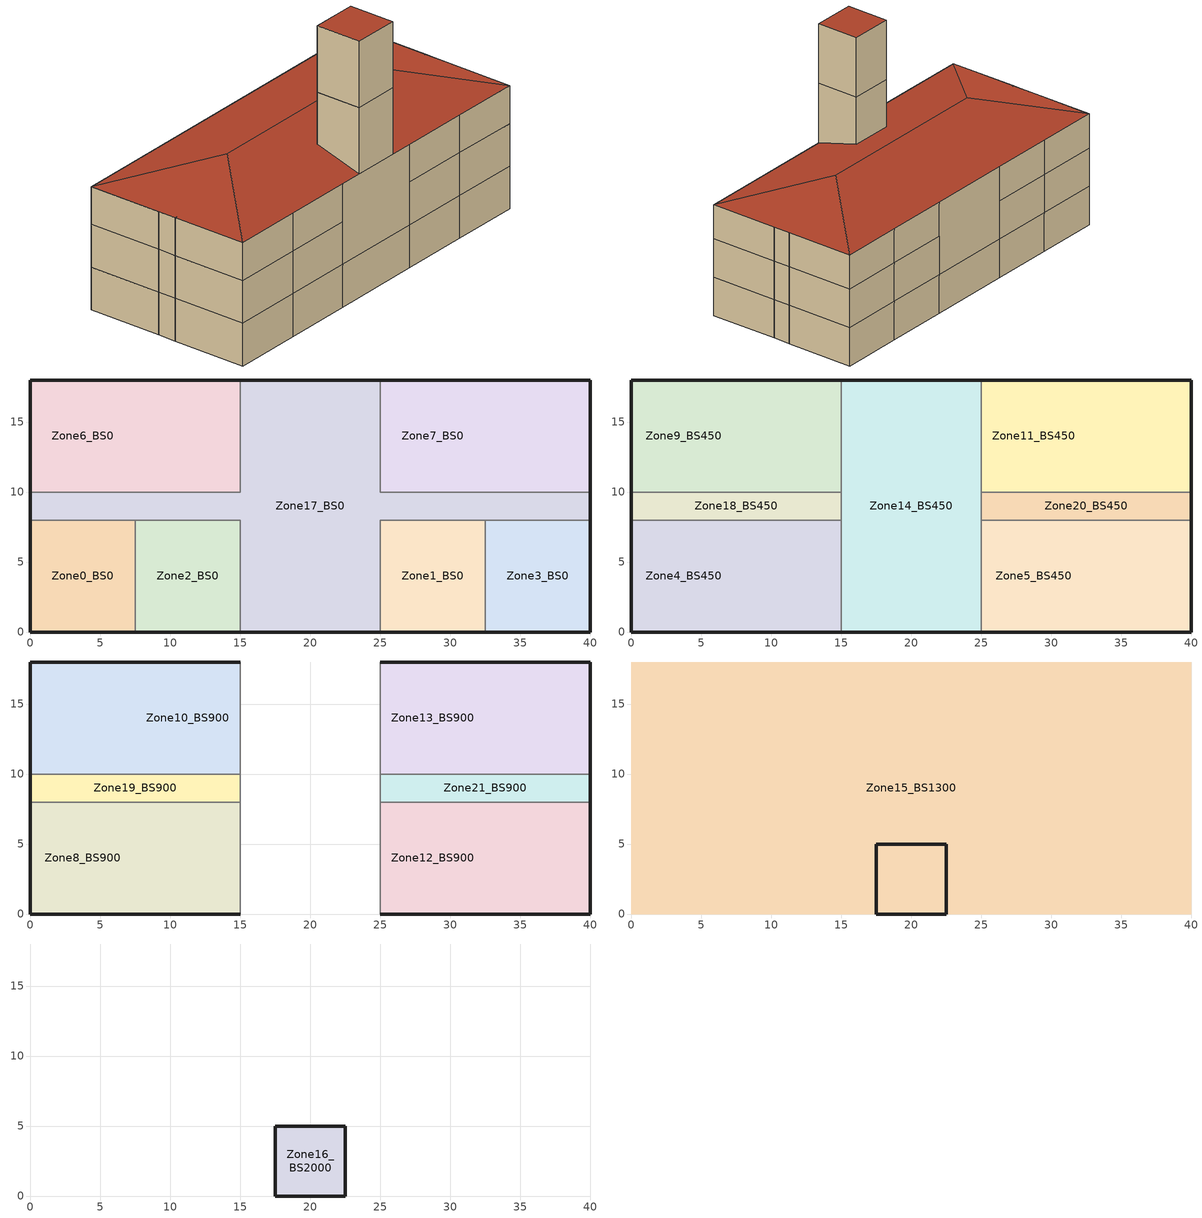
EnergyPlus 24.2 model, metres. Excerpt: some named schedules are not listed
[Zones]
Zone0_BS0
 floor ground (Generic Ground Slab): 7.5,8 7.5,0 0,0 0,8 z0
 wall outside (Generic Exterior Wall): 0,8 0,0 7.5,0 z0:4.5
 wall to Zone17_BS0 (Generic Interior Wall): 7.5,8 0,8 z0:4.5
 wall to Zone2_BS0 (Generic Interior Wall): 7.5,0 7.5,8 z0:4.5
Zone17_BS0
 floor ground (Generic Ground Slab): 15,10 15,8 0,8 0,10 z0; 25,18 25,0 15,0 15,18 z0; 40,10 40,8 25,8 25,10 z0
 wall outside (Generic Exterior Wall): 0,10 0,8 / 25,18 15,18 / 15,0 25,0 / 40,8 40,10 z0:4.5
 wall to Zone2_BS0 (Generic Interior Wall): 7.5,8 15,8 15,0 z0:4.5
 wall to Zone6_BS0 (Generic Interior Wall): 15,18 15,10 7.5,10 0,10 z0:4.5
 wall to Zone7_BS0 (Generic Interior Wall): 40,10 32.5,10 25,10 25,18 z0:4.5
 wall to Zone1_BS0 (Generic Interior Wall): 25,0 25,8 32.5,8 z0:4.5
 wall to Zone3_BS0 (Generic Interior Wall): 32.5,8 40,8 z0:4.5
Zone1_BS0
 floor ground (Generic Ground Slab): 32.5,8 32.5,0 25,0 25,8 z0
 wall outside (Generic Exterior Wall): 25,0 32.5,0 z0:4.5
 wall to Zone3_BS0 (Generic Interior Wall): 32.5,0 32.5,8 z0:4.5
Zone2_BS0
 floor ground (Generic Ground Slab): 15,8 15,0 7.5,0 7.5,8 z0
 wall outside (Generic Exterior Wall): 7.5,0 15,0 z0:4.5
Zone3_BS0
 floor ground (Generic Ground Slab): 40,8 40,0 32.5,0 32.5,8 z0
 wall outside (Generic Exterior Wall): 32.5,0 40,0 40,8 z0:4.5
Zone6_BS0
 floor ground (Generic Ground Slab): 7.5,18 7.5,10 0,10 0,18 z0; 15,18 15,10 7.5,10 7.5,18 z0
 wall outside (Generic Exterior Wall): 15,18 7.5,18 0,18 0,10 z0:4.5
Zone7_BS0
 floor ground (Generic Ground Slab): 32.5,18 32.5,10 25,10 25,18 z0; 40,18 40,10 32.5,10 32.5,18 z0
 wall outside (Generic Exterior Wall): 40,10 40,18 32.5,18 25,18 z0:4.5
Zone11_BS450
 floor to Zone7_BS0 (Generic Interior Floor): 32.5,18 32.5,10 25,10 25,18 z4.5; 40,18 40,10 32.5,10 32.5,18 z4.5
 wall outside (Generic Exterior Wall): 40,10 40,18 32.5,18 25,18 z4.5:9
 wall to Zone14_BS450 (Generic Interior Wall): 25,18 25,10 z4.5:9
 wall to Zone20_BS450 (Generic Interior Wall): 25,10 32.5,10 40,10 z4.5:9
Zone14_BS450
 floor to Zone17_BS0 (Generic Interior Floor): 25,18 25,0 15,0 15,18 z4.5
 wall outside (Generic Exterior Wall): 15,0 25,0 / 25,18 15,18 z4.5:13
 wall to Zone18_BS450 (Generic Interior Wall): 15,10 15,8 z4.5:9
 wall to Zone4_BS450 (Generic Interior Wall): 15,8 15,0 z4.5:9
 wall to Zone19_BS900 (Generic Interior Wall): 15,10 15,8 z9:13
 wall to Zone9_BS450 (Generic Interior Wall): 15,18 15,10 z4.5:9
 wall to Zone8_BS900 (Generic Interior Wall): 15,8 15,0 z9:13
 wall to Zone10_BS900 (Generic Interior Wall): 15,18 15,10 z9:13
 wall to Zone20_BS450 (Generic Interior Wall): 25,8 25,10 z4.5:9
 wall to Zone5_BS450 (Generic Interior Wall): 25,0 25,8 z4.5:9
 wall to Zone12_BS900 (Generic Interior Wall): 25,0 25,8 z9:13
 wall to Zone21_BS900 (Generic Interior Wall): 25,8 25,10 z9:13
 wall to Zone13_BS900 (Generic Interior Wall): 25,10 25,18 z9:13
Zone18_BS450
 floor to Zone17_BS0 (Generic Interior Floor): 15,10 15,8 0,8 0,10 z4.5
 wall outside (Generic Exterior Wall): 0,10 0,8 z4.5:9
 wall to Zone4_BS450 (Generic Interior Wall): 0,8 7.5,8 15,8 z4.5:9
 wall to Zone9_BS450 (Generic Interior Wall): 15,10 7.5,10 0,10 z4.5:9
Zone20_BS450
 floor to Zone17_BS0 (Generic Interior Floor): 40,10 40,8 25,8 25,10 z4.5
 wall outside (Generic Exterior Wall): 40,8 40,10 z4.5:9
 wall to Zone5_BS450 (Generic Interior Wall): 25,8 32.5,8 40,8 z4.5:9
Zone4_BS450
 floor to Zone0_BS0 (Generic Interior Floor): 7.5,8 7.5,0 0,0 0,8 z4.5
 floor to Zone2_BS0 (Generic Interior Floor): 15,8 15,0 7.5,0 7.5,8 z4.5
 wall outside (Generic Exterior Wall): 0,8 0,0 7.5,0 15,0 z4.5:9
Zone5_BS450
 floor to Zone1_BS0 (Generic Interior Floor): 32.5,8 32.5,0 25,0 25,8 z4.5
 floor to Zone3_BS0 (Generic Interior Floor): 40,8 40,0 32.5,0 32.5,8 z4.5
 wall outside (Generic Exterior Wall): 25,0 32.5,0 40,0 40,8 z4.5:9
Zone9_BS450
 floor to Zone6_BS0 (Generic Interior Floor): 7.5,18 7.5,10 0,10 0,18 z4.5; 15,18 15,10 7.5,10 7.5,18 z4.5
 wall outside (Generic Exterior Wall): 15,18 7.5,18 0,18 0,10 z4.5:9
Zone10_BS900
 floor to Zone9_BS450 (Generic Interior Floor): 15,18 15,10 7.5,10 7.5,18 z9; 7.5,18 7.5,10 0,10 0,18 z9
 wall outside (Generic Exterior Wall): 15,18 7.5,18 0,18 0,10 z9:13
 wall to Zone19_BS900 (Generic Interior Wall): 0,10 7.5,10 15,10 z9:13
Zone12_BS900
 floor to Zone5_BS450 (Generic Interior Floor): 32.5,8 32.5,0 25,0 25,8 z9; 40,8 40,0 32.5,0 32.5,8 z9
 wall outside (Generic Exterior Wall): 25,0 32.5,0 40,0 40,8 z9:13
 wall to Zone21_BS900 (Generic Interior Wall): 40,8 32.5,8 25,8 z9:13
Zone13_BS900
 floor to Zone11_BS450 (Generic Interior Floor): 32.5,18 32.5,10 25,10 25,18 z9; 40,18 40,10 32.5,10 32.5,18 z9
 wall outside (Generic Exterior Wall): 40,10 40,18 32.5,18 25,18 z9:13
 wall to Zone21_BS900 (Generic Interior Wall): 25,10 32.5,10 40,10 z9:13
Zone19_BS900
 floor to Zone18_BS450 (Generic Interior Floor): 15,10 15,8 0,8 0,10 z9
 wall outside (Generic Exterior Wall): 0,10 0,8 z9:13
 wall to Zone8_BS900 (Generic Interior Wall): 0,8 7.5,8 15,8 z9:13
Zone21_BS900
 floor to Zone20_BS450 (Generic Interior Floor): 40,10 40,8 25,8 25,10 z9
 wall outside (Generic Exterior Wall): 40,8 40,10 z9:13
Zone8_BS900
 floor to Zone4_BS450 (Generic Interior Floor): 7.5,8 7.5,0 0,0 0,8 z9; 15,8 15,0 7.5,0 7.5,8 z9
 wall outside (Generic Exterior Wall): 0,8 0,0 7.5,0 15,0 z9:13
Zone15_BS1300
 floor to Zone8_BS900 (Generic Interior Floor): 7.5,8 7.5,0 0,0 0,8 z13; 15,8 15,0 7.5,0 7.5,8 z13
 floor to Zone14_BS450 (Generic Interior Floor): 25,18 25,0 22.5,0 22.5,5 17.5,5 17.5,0 15,0 15,18 z13; 22.5,5 22.5,0 17.5,0 17.5,5 z13
 floor to Zone19_BS900 (Generic Interior Floor): 15,10 15,8 0,8 0,10 z13
 floor to Zone12_BS900 (Generic Interior Floor): 32.5,8 32.5,0 25,0 25,8 z13; 40,8 40,0 32.5,0 32.5,8 z13
 floor to Zone10_BS900 (Generic Interior Floor): 7.5,18 7.5,10 0,10 0,18 z13; 15,18 15,10 7.5,10 7.5,18 z13
 floor to Zone21_BS900 (Generic Interior Floor): 40,10 40,8 25,8 25,10 z13
 floor to Zone13_BS900 (Generic Interior Floor): 32.5,18 32.5,10 25,10 25,18 z13; 40,18 40,10 32.5,10 32.5,18 z13
 wall outside (Generic Exterior Wall): 17.5,0 22.5,0 z13:20; 22.5,5 17.5,5 z14.5:20; 17.5,5,20 17.5,5,14.5 17.5,0,13 17.5,0,20; 22.5,0,20 22.5,0,13 22.5,5,14.5 22.5,5,20
 roof outside (Generic Roof): 9,9,15.7 0,0,13 17.5,0,13 17.5,5,14.5 22.5,5,14.5 22.5,0,13 40,0,13 31,9,15.7; 9,9,15.7 0,18,13 0,0,13; 31,9,15.7 40,0,13 40,18,13; 31,9,15.7 40,18,13 0,18,13 9,9,15.7
Zone16_BS2000
 floor to Zone15_BS1300 (Generic Interior Floor): 22.5,5 22.5,0 17.5,0 17.5,5 z20
 wall outside (Generic Exterior Wall): 17.5,5 17.5,0 22.5,0 22.5,5 17.5,5 z20:27
 roof outside (Generic Roof): 17.5,5 17.5,0 22.5,0 22.5,5 z27
[SizingPeriod:DesignDay] Day of Month=21; Dry-Bulb Temp Range Modifier Type=DefaultMultipliers; Barometric Pressure {Pa}=100881; Rain {Yes/No}=No; Snow on ground {Yes/No}=No; Daylight Savings Time Indicator {Yes/No}=No
Name | Month | Day Type | Max Dry-Bulb Temp {C} | Daily Dry-Bulb Temp Range {C} | Humidity Condition Type | Wetbulb/Dewpoint at Max Dry-Bulb {C} | Wind Speed {m/s} | Wind Direction {Degrees; N=0, S=180} | Solar Model Indicator | Clearness (0.0 to 1.2) | ASHRAE Clear Sky Beam Optical Depth (taub) | ASHRAE Clear Sky Diffuse Optical Depth (taud) | Enthalpy at Maximum Dry-Bulb {J/kg}
Bologna-Marconi.AP Ann Htg 99.6% Condns DB | 1 | WinterDesignDay | -3.8 | 0 | Wetbulb | -3.8 | 2.1 | 210 | ASHRAEClearSky | 0
Bologna-Marconi.AP Ann Hum_n 99.6% Condns DP=>MCDB | 1 | WinterDesignDay | 1.2 | 0 | Dewpoint | -9.6 | 2.1 | 210 | ASHRAEClearSky | 0
Bologna-Marconi.AP Ann Htg Wind 99.6% Condns WS=>MCDB | 1 | WinterDesignDay | 8 | 0 | Wetbulb | 8 | 7.4 | 210 | ASHRAEClearSky | 0
Bologna-Marconi.AP Ann Clg .4% Condns DB=>MWB | 7 | SummerDesignDay | 35.1 | 13 | Wetbulb | 22.2 | 2.8 | 70 | ASHRAETau2017 |  | 0.452 | 2.209
Bologna-Marconi.AP Ann Clg .4% Condns WB=>MDB | 7 | SummerDesignDay | 31.9 | 11.6 | Wetbulb | 24.2 | 2.8 | 70 | ASHRAETau2017 |  | 0.452 | 2.209
Bologna-Marconi.AP Ann Clg .4% Condns DP=>MDB | 7 | SummerDesignDay | 28.2 | 11.5 | Dewpoint | 21.6 | 2.8 | 70 | ASHRAETau2017 |  | 0.452 | 2.209
Bologna-Marconi.AP Ann Clg .4% Condns Enth=>MDB | 7 | SummerDesignDay | 31.7 | 11.5 | Enthalpy |  | 2.8 | 70 | ASHRAETau2017 |  | 0.452 | 2.209 | 72100
Bologna-Marconi.AP January .4% Condns DB=>MCWB | 1 | SummerDesignDay | 14 | 6.6 | Wetbulb | 9.2 | 1.8 | 70 | ASHRAETau2017 |  | 0.335 | 2.47
Bologna-Marconi.AP February .4% Condns DB=>MCWB | 2 | SummerDesignDay | 16.9 | 8.5 | Wetbulb | 9.4 | 2 | 70 | ASHRAETau2017 |  | 0.358 | 2.374
Bologna-Marconi.AP March .4% Condns DB=>MCWB | 3 | SummerDesignDay | 23 | 10 | Wetbulb | 13.9 | 2.2 | 70 | ASHRAETau2017 |  | 0.389 | 2.259
Bologna-Marconi.AP April .4% Condns DB=>MCWB | 4 | SummerDesignDay | 26.3 | 10.2 | Wetbulb | 17.1 | 2.4 | 70 | ASHRAETau2017 |  | 0.431 | 2.153
Bologna-Marconi.AP May .4% Condns DB=>MCWB | 5 | SummerDesignDay | 30.9 | 10.3 | Wetbulb | 20.3 | 2.5 | 70 | ASHRAETau2017 |  | 0.438 | 2.187
Bologna-Marconi.AP June .4% Condns DB=>MCWB | 6 | SummerDesignDay | 35.1 | 11 | Wetbulb | 22 | 2.5 | 70 | ASHRAETau2017 |  | 0.452 | 2.188
Bologna-Marconi.AP July .4% Condns DB=>MCWB | 7 | SummerDesignDay | 36.9 | 11.5 | Wetbulb | 22 | 2.6 | 70 | ASHRAETau2017 |  | 0.452 | 2.209
Bologna-Marconi.AP August .4% Condns DB=>MCWB | 8 | SummerDesignDay | 37.4 | 11.5 | Wetbulb | 22.1 | 2.4 | 70 | ASHRAETau2017 |  | 0.439 | 2.247
Bologna-Marconi.AP September .4% Condns DB=>MCWB | 9 | SummerDesignDay | 32.2 | 10.4 | Wetbulb | 20.9 | 2.3 | 70 | ASHRAETau2017 |  | 0.426 | 2.271
Bologna-Marconi.AP October .4% Condns DB=>MCWB | 10 | SummerDesignDay | 27.2 | 8.2 | Wetbulb | 18.3 | 2 | 70 | ASHRAETau2017 |  | 0.402 | 2.309
Bologna-Marconi.AP November .4% Condns DB=>MCWB | 11 | SummerDesignDay | 20.1 | 6.4 | Wetbulb | 15.1 | 1.9 | 70 | ASHRAETau2017 |  | 0.37 | 2.397
Bologna-Marconi.AP December .4% Condns DB=>MCWB | 12 | SummerDesignDay | 15 | 6.3 | Wetbulb | 10.2 | 1.8 | 70 | ASHRAETau2017 |  | 0.333 | 2.495
Bologna-Marconi.AP January .4% Condns WB=>MCDB | 1 | SummerDesignDay | 12.6 | 6.6 | Wetbulb | 10.3 | 1.8 | 70 | ASHRAETau2017 |  | 0.335 | 2.47
Bologna-Marconi.AP February .4% Condns WB=>MCDB | 2 | SummerDesignDay | 15.1 | 8.5 | Wetbulb | 11.4 | 2 | 70 | ASHRAETau2017 |  | 0.358 | 2.374
Bologna-Marconi.AP March .4% Condns WB=>MCDB | 3 | SummerDesignDay | 20.7 | 10 | Wetbulb | 14.7 | 2.2 | 70 | ASHRAETau2017 |  | 0.389 | 2.259
Bologna-Marconi.AP April .4% Condns WB=>MCDB | 4 | SummerDesignDay | 24.8 | 10.2 | Wetbulb | 17.9 | 2.4 | 70 | ASHRAETau2017 |  | 0.431 | 2.153
Bologna-Marconi.AP May .4% Condns WB=>MCDB | 5 | SummerDesignDay | 28.3 | 10.3 | Wetbulb | 21.7 | 2.5 | 70 | ASHRAETau2017 |  | 0.438 | 2.187
Bologna-Marconi.AP June .4% Condns WB=>MCDB | 6 | SummerDesignDay | 31.9 | 11 | Wetbulb | 24.3 | 2.5 | 70 | ASHRAETau2017 |  | 0.452 | 2.188
Bologna-Marconi.AP July .4% Condns WB=>MCDB | 7 | SummerDesignDay | 33.2 | 11.5 | Wetbulb | 25.4 | 2.6 | 70 | ASHRAETau2017 |  | 0.452 | 2.209
Bologna-Marconi.AP August .4% Condns WB=>MCDB | 8 | SummerDesignDay | 33.1 | 11.5 | Wetbulb | 25.5 | 2.4 | 70 | ASHRAETau2017 |  | 0.439 | 2.247
Bologna-Marconi.AP September .4% Condns WB=>MCDB | 9 | SummerDesignDay | 28.8 | 10.4 | Wetbulb | 22.4 | 2.3 | 70 | ASHRAETau2017 |  | 0.426 | 2.271
Bologna-Marconi.AP October .4% Condns WB=>MCDB | 10 | SummerDesignDay | 23.6 | 8.2 | Wetbulb | 20.2 | 2 | 70 | ASHRAETau2017 |  | 0.402 | 2.309
Bologna-Marconi.AP November .4% Condns WB=>MCDB | 11 | SummerDesignDay | 18.3 | 6.4 | Wetbulb | 16.2 | 1.9 | 70 | ASHRAETau2017 |  | 0.37 | 2.397
Bologna-Marconi.AP December .4% Condns WB=>MCDB | 12 | SummerDesignDay | 13.8 | 6.3 | Wetbulb | 11.7 | 1.8 | 70 | ASHRAETau2017 |  | 0.333 | 2.495
[Building]
Building: clockwise north axis=0; terrain=City; solar distribution=FullExterior
[Site:WaterMainsTemperature]
calculation method=CorrelationFromWeatherFile
[Site:GroundTemperature:BuildingSurface]
6.3, 5.43, 6.97, 9.38, 15.67, 20.52, 23.8, 24.8, 23.1, 19.33, 14.29, 9.62
[Material] thermal absorptance=0.9
Name | roughness | thickness {m} | conductivity {W/m-K} | density {kg/m3} | specific heat {J/kg-K} | solar absorptance | visible absorptance
Generic HW Concrete | MediumRough | 0.2 | 1.95 | 2240 | 900 | 0.8 | 0.8
Generic Ceiling Air Gap | Smooth | 0.1 | 0.556 | 1.28 | 1000 | 0.7 | 0.7
Generic Brick | MediumRough | 0.1 | 0.9 | 1920 | 790 | 0.65 | 0.65
Generic Acoustic Tile | MediumSmooth | 0.02 | 0.06 | 368 | 590 | 0.2 | 0.2
Generic LW Concrete | MediumRough | 0.1 | 0.53 | 1280 | 840 | 0.8 | 0.8
Generic Roof Membrane | MediumRough | 0.01 | 0.16 | 1120 | 1460 | 0.65 | 0.65
Generic Gypsum Board | MediumSmooth | 0.0127 | 0.16 | 800 | 1090 | 0.5 | 0.5
Generic Wall Air Gap | Smooth | 0.1 | 0.667 | 1.28 | 1000 | 0.7 | 0.7
Generic 50mm Insulation | MediumRough | 0.05 | 0.03 | 43 | 1210 | 0.7 | 0.7
[Construction]
Generic Ground Slab: Generic 50mm Insulation, Generic HW Concrete
Generic Roof: Generic Roof Membrane, Generic 50mm Insulation, Generic LW Concrete, Generic Ceiling Air Gap, Generic Acoustic Tile
Generic Interior Floor: Generic Acoustic Tile, Generic Ceiling Air Gap, Generic LW Concrete
Generic Interior Wall: Generic Gypsum Board, Generic Wall Air Gap, Generic Gypsum Board
Generic Exterior Wall: Generic Brick, Generic LW Concrete, Generic 50mm Insulation, Generic Wall Air Gap, Generic Gypsum Board
[HVACTemplate:Zone:IdealLoadsAirSystem] heating supply air temp {C}=50; cooling supply air temp {C}=13; heating limit=LimitCapacity; max sensible heat capacity=Autosize; dehumidification type=None; humidification type=None; demand controlled vent type=None; economizer type=NoEconomizer; heat recovery type=None; sensible heat recovery effectiveness=0; latent heat recovery effectiveness=0
Name | template thermostat | cooling limit | max cooling fow rate {m3/s} | max total cooling capacity | heating availability schedule | cooling availability schedule | outdoor air method | outdoor air object
Zone0_BS0 | Setpoint_Zone0_BS0..Zone0_BS0 | LimitFlowRateAndCapacity | Autosize | Autosize | HtnSch_Season_Weekdays_7-18 | ClnSch_Season_Weekdays_7-18 | DetailedSpecification | Ventilation_Zone0_BS0..Zone0_BS0
Zone10_BS900 | Setpoint_Zone10_BS900..Zone10_BS900 | LimitFlowRateAndCapacity | Autosize | Autosize | HtnSch_Season_Weekdays_7-18 | ClnSch_Season_Weekdays_7-18 | DetailedSpecification | Ventilation_Zone10_BS900..Zone10_BS900
Zone11_BS450 | Setpoint_Zone11_BS450..Zone11_BS450 | LimitFlowRateAndCapacity | Autosize | Autosize | HtnSch_Season_Weekdays_7-18 | ClnSch_Season_Weekdays_7-18 | DetailedSpecification | Ventilation_Zone11_BS450..Zone11_BS450
Zone12_BS900 | Setpoint_Zone12_BS900..Zone12_BS900 | LimitFlowRateAndCapacity | Autosize | Autosize | HtnSch_Season_Weekdays_7-18 | ClnSch_Season_Weekdays_7-18 | DetailedSpecification | Ventilation_Zone12_BS900..Zone12_BS900
Zone13_BS900 | Setpoint_Zone13_BS900..Zone13_BS900 | LimitFlowRateAndCapacity | Autosize | Autosize | HtnSch_Season_Weekdays_7-18 | ClnSch_Season_Weekdays_7-18 | DetailedSpecification | Ventilation_Zone13_BS900..Zone13_BS900
Zone14_BS450 | Setpoint_Zone14_BS450..Zone14_BS450 | LimitFlowRateAndCapacity | Autosize | Autosize | HtnSch_Season_Weekdays_7-18 | ClnSch_Season_Weekdays_7-18 | DetailedSpecification | Ventilation_Zone14_BS450..Zone14_BS450
Zone17_BS0 | Setpoint_Zone17_BS0..Zone17_BS0 | NoLimit |  |  | HtnSch_Season_Weekdays_7-18 | AlwaysOff | DetailedSpecification | Ventilation_Zone17_BS0..Zone17_BS0
Zone18_BS450 | Setpoint_Zone18_BS450..Zone18_BS450 | NoLimit |  |  | HtnSch_Season_Weekdays_7-18 | AlwaysOff | DetailedSpecification | Ventilation_Zone18_BS450..Zone18_BS450
Zone19_BS900 | Setpoint_Zone19_BS900..Zone19_BS900 | NoLimit |  |  | HtnSch_Season_Weekdays_7-18 | AlwaysOff | DetailedSpecification | Ventilation_Zone19_BS900..Zone19_BS900
Zone1_BS0 | Setpoint_Zone1_BS0..Zone1_BS0 | LimitFlowRateAndCapacity | Autosize | Autosize | HtnSch_Season_Weekdays_7-18 | ClnSch_Season_Weekdays_7-18 | DetailedSpecification | Ventilation_Zone1_BS0..Zone1_BS0
Zone20_BS450 | Setpoint_Zone20_BS450..Zone20_BS450 | NoLimit |  |  | HtnSch_Season_Weekdays_7-18 | AlwaysOff | DetailedSpecification | Ventilation_Zone20_BS450..Zone20_BS450
Zone21_BS900 | Setpoint_Zone21_BS900..Zone21_BS900 | NoLimit |  |  | HtnSch_Season_Weekdays_7-18 | AlwaysOff | DetailedSpecification | Ventilation_Zone21_BS900..Zone21_BS900
Zone2_BS0 | Setpoint_Zone2_BS0..Zone2_BS0 | LimitFlowRateAndCapacity | Autosize | Autosize | HtnSch_Season_Weekdays_7-18 | ClnSch_Season_Weekdays_7-18 | DetailedSpecification | Ventilation_Zone2_BS0..Zone2_BS0
Zone3_BS0 | Setpoint_Zone3_BS0..Zone3_BS0 | LimitFlowRateAndCapacity | Autosize | Autosize | HtnSch_Season_Weekdays_7-18 | ClnSch_Season_Weekdays_7-18 | DetailedSpecification | Ventilation_Zone3_BS0..Zone3_BS0
Zone4_BS450 | Setpoint_Zone4_BS450..Zone4_BS450 | LimitFlowRateAndCapacity | Autosize | Autosize | HtnSch_Season_Weekdays_7-18 | ClnSch_Season_Weekdays_7-18 | DetailedSpecification | Ventilation_Zone4_BS450..Zone4_BS450
Zone5_BS450 | Setpoint_Zone5_BS450..Zone5_BS450 | LimitFlowRateAndCapacity | Autosize | Autosize | HtnSch_Season_Weekdays_7-18 | ClnSch_Season_Weekdays_7-18 | DetailedSpecification | Ventilation_Zone5_BS450..Zone5_BS450
Zone6_BS0 | Setpoint_Zone6_BS0..Zone6_BS0 | NoLimit |  |  | HtnSch_Season | AlwaysOff | None
Zone7_BS0 | Setpoint_Zone7_BS0..Zone7_BS0 | NoLimit |  |  | HtnSch_Season | AlwaysOff | None
Zone8_BS900 | Setpoint_Zone8_BS900..Zone8_BS900 | LimitFlowRateAndCapacity | Autosize | Autosize | HtnSch_Season_Weekdays_7-18 | ClnSch_Season_Weekdays_7-18 | DetailedSpecification | Ventilation_Zone8_BS900..Zone8_BS900
Zone9_BS450 | Setpoint_Zone9_BS450..Zone9_BS450 | LimitFlowRateAndCapacity | Autosize | Autosize | HtnSch_Season_Weekdays_7-18 | ClnSch_Season_Weekdays_7-18 | DetailedSpecification | Ventilation_Zone9_BS450..Zone9_BS450
[Zone] multiplier=1; include floor area=Yes
Name | ceiling height | volume | floor area
Zone0_BS0; Zone1_BS0; Zone2_BS0; Zone3_BS0 | 4.5 | 270 | 60
Zone10_BS900; Zone12_BS900; Zone13_BS900; Zone8_BS900 | 4 | 480 | 120
Zone11_BS450; Zone4_BS450; Zone5_BS450; Zone6_BS0; Zone7_BS0; Zone9_BS450 | 4.5 | 540 | 120
Zone14_BS450 | 8.5 | 1530 | 180
Zone15_BS1300 | 7 | 982.45 | 720
Zone16_BS2000 | 7 | 175 | 25
Zone17_BS0 | 4.5 | 1080 | 240
Zone18_BS450; Zone20_BS450 | 4.5 | 135 | 30
Zone19_BS900; Zone21_BS900 | 4 | 120 | 30
[People] occupancy method=People/Area; radiant fraction=0.3; sensible heat fraction=autocalculate; activity schedule=Seated Adult Activity; carbon dioxide generation rate {m3/s-W}=3.82e-08
Name | zone | occupancy schedule | people per floor area {ppl/m2}
People_Zone0_BS0..Zone0_BS0 | Zone0_BS0 | OccSch_Office | 0.2
People_Zone10_BS900..Zone10_BS900 | Zone10_BS900 | OccSch_Office | 0.1
People_Zone11_BS450..Zone11_BS450 | Zone11_BS450 | OccSch_Office | 0.1
People_Zone12_BS900..Zone12_BS900 | Zone12_BS900 | OccSch_Office | 0.1
People_Zone13_BS900..Zone13_BS900 | Zone13_BS900 | OccSch_Office | 0.1
People_Zone14_BS450..Zone14_BS450 | Zone14_BS450 | OccSch_Assembly | 0.8
People_Zone17_BS0..Zone17_BS0 | Zone17_BS0 | OccSch_Circulation | 0.1875
People_Zone1_BS0..Zone1_BS0 | Zone1_BS0 | OccSch_Office | 0.2
People_Zone2_BS0..Zone2_BS0 | Zone2_BS0 | OccSch_Office | 0.12
People_Zone3_BS0..Zone3_BS0 | Zone3_BS0 | OccSch_Office | 0.12
People_Zone4_BS450..Zone4_BS450 | Zone4_BS450 | OccSch_Office | 0.06
People_Zone5_BS450..Zone5_BS450 | Zone5_BS450 | OccSch_Office | 0.06
People_Zone8_BS900..Zone8_BS900 | Zone8_BS900 | OccSch_Office | 0.1
People_Zone9_BS450..Zone9_BS450 | Zone9_BS450 | OccSch_Office | 0.1
[Lights] lighting level method=Watts/Area; return air fraction=0; radiant fraction=0.32; visible fraction=0.25
Name | zone | schedule | lighting per floor area {W/m2}
Lighting_Zone0_BS0..Zone0_BS0 | Zone0_BS0 | LghSch_Office | 10
Lighting_Zone10_BS900..Zone10_BS900 | Zone10_BS900 | LghSch_Office | 10
Lighting_Zone11_BS450..Zone11_BS450 | Zone11_BS450 | LghSch_Office | 10
Lighting_Zone12_BS900..Zone12_BS900 | Zone12_BS900 | LghSch_Office | 10
Lighting_Zone13_BS900..Zone13_BS900 | Zone13_BS900 | LghSch_Office | 10
Lighting_Zone14_BS450..Zone14_BS450 | Zone14_BS450 | LghSch_Assembly | 10
Lighting_Zone15_BS1300..Zone15_BS1300 | Zone15_BS1300 | LghSch_Circulation | 5
Lighting_Zone16_BS2000..Zone16_BS2000 | Zone16_BS2000 | LghSch_Circulation | 5
Lighting_Zone17_BS0..Zone17_BS0 | Zone17_BS0 | LghSch_Circulation | 6
Lighting_Zone18_BS450..Zone18_BS450 | Zone18_BS450 | LghSch_Circulation | 6
Lighting_Zone19_BS900..Zone19_BS900 | Zone19_BS900 | LghSch_Circulation | 6
Lighting_Zone1_BS0..Zone1_BS0 | Zone1_BS0 | LghSch_Office | 10
Lighting_Zone20_BS450..Zone20_BS450 | Zone20_BS450 | LghSch_Circulation | 6
Lighting_Zone21_BS900..Zone21_BS900 | Zone21_BS900 | LghSch_Circulation | 6
Lighting_Zone2_BS0..Zone2_BS0 | Zone2_BS0 | LghSch_Office | 10
Lighting_Zone3_BS0..Zone3_BS0 | Zone3_BS0 | LghSch_Office | 10
Lighting_Zone4_BS450..Zone4_BS450 | Zone4_BS450 | LghSch_Office | 10
Lighting_Zone5_BS450..Zone5_BS450 | Zone5_BS450 | LghSch_Office | 10
Lighting_Zone6_BS0..Zone6_BS0 | Zone6_BS0 | LghSch_Circulation | 5
Lighting_Zone7_BS0..Zone7_BS0 | Zone7_BS0 | LghSch_Circulation | 5
Lighting_Zone8_BS900..Zone8_BS900 | Zone8_BS900 | LghSch_Office | 10
Lighting_Zone9_BS450..Zone9_BS450 | Zone9_BS450 | LghSch_Office | 10
[ElectricEquipment] equipment level method=Watts/Area; latent fraction=0; radiant fraction=0; lost fraction=0
Name | zone | schedule | equipment per floor area {W/m2}
Equipment_Zone0_BS0..Zone0_BS0 | Zone0_BS0 | EqpSch_Office | 10
Equipment_Zone10_BS900..Zone10_BS900 | Zone10_BS900 | EqpSch_Office | 10
Equipment_Zone11_BS450..Zone11_BS450 | Zone11_BS450 | EqpSch_Office | 10
Equipment_Zone12_BS900..Zone12_BS900 | Zone12_BS900 | EqpSch_Office | 10
Equipment_Zone13_BS900..Zone13_BS900 | Zone13_BS900 | EqpSch_Office | 10
Equipment_Zone14_BS450..Zone14_BS450 | Zone14_BS450 | EqpSch_Assembly | 2
Equipment_Zone15_BS1300..Zone15_BS1300 | Zone15_BS1300 | EqpSch_Circulation | 2
Equipment_Zone16_BS2000..Zone16_BS2000 | Zone16_BS2000 | EqpSch_Circulation | 2
Equipment_Zone17_BS0..Zone17_BS0 | Zone17_BS0 | EqpSch_Circulation | 1
Equipment_Zone18_BS450..Zone18_BS450 | Zone18_BS450 | EqpSch_Circulation | 1
Equipment_Zone19_BS900..Zone19_BS900 | Zone19_BS900 | EqpSch_Circulation | 1
Equipment_Zone1_BS0..Zone1_BS0 | Zone1_BS0 | EqpSch_Office | 10
Equipment_Zone20_BS450..Zone20_BS450 | Zone20_BS450 | EqpSch_Circulation | 1
Equipment_Zone21_BS900..Zone21_BS900 | Zone21_BS900 | EqpSch_Circulation | 1
Equipment_Zone2_BS0..Zone2_BS0 | Zone2_BS0 | EqpSch_Office | 10
Equipment_Zone3_BS0..Zone3_BS0 | Zone3_BS0 | EqpSch_Office | 10
Equipment_Zone4_BS450..Zone4_BS450 | Zone4_BS450 | EqpSch_Office | 10
Equipment_Zone5_BS450..Zone5_BS450 | Zone5_BS450 | EqpSch_Office | 10
Equipment_Zone6_BS0..Zone6_BS0 | Zone6_BS0 | EqpSch_Circulation | 2
Equipment_Zone7_BS0..Zone7_BS0 | Zone7_BS0 | EqpSch_Circulation | 2
Equipment_Zone8_BS900..Zone8_BS900 | Zone8_BS900 | EqpSch_Office | 10
Equipment_Zone9_BS450..Zone9_BS450 | Zone9_BS450 | EqpSch_Office | 10
[ZoneInfiltration:DesignFlowRate] schedule=AlwaysOn; flow rate method=Flow/ExteriorArea; flow per exterior area {m3/s-m2}=0.0003; constant term coefficient=1; temperature term coefficient=0; velocity term coefficient=0
Name | zone
Infiltration_Zone0_BS0..Zone0_BS0 | Zone0_BS0
Infiltration_Zone10_BS900..Zone10_BS900 | Zone10_BS900
Infiltration_Zone11_BS450..Zone11_BS450 | Zone11_BS450
Infiltration_Zone12_BS900..Zone12_BS900 | Zone12_BS900
Infiltration_Zone13_BS900..Zone13_BS900 | Zone13_BS900
Infiltration_Zone14_BS450..Zone14_BS450 | Zone14_BS450
Infiltration_Zone15_BS1300..Zone15_BS1300 | Zone15_BS1300
Infiltration_Zone16_BS2000..Zone16_BS2000 | Zone16_BS2000
Infiltration_Zone17_BS0..Zone17_BS0 | Zone17_BS0
Infiltration_Zone18_BS450..Zone18_BS450 | Zone18_BS450
Infiltration_Zone19_BS900..Zone19_BS900 | Zone19_BS900
Infiltration_Zone1_BS0..Zone1_BS0 | Zone1_BS0
Infiltration_Zone20_BS450..Zone20_BS450 | Zone20_BS450
Infiltration_Zone21_BS900..Zone21_BS900 | Zone21_BS900
Infiltration_Zone2_BS0..Zone2_BS0 | Zone2_BS0
Infiltration_Zone3_BS0..Zone3_BS0 | Zone3_BS0
Infiltration_Zone4_BS450..Zone4_BS450 | Zone4_BS450
Infiltration_Zone5_BS450..Zone5_BS450 | Zone5_BS450
Infiltration_Zone6_BS0..Zone6_BS0 | Zone6_BS0
Infiltration_Zone7_BS0..Zone7_BS0 | Zone7_BS0
Infiltration_Zone8_BS900..Zone8_BS900 | Zone8_BS900
Infiltration_Zone9_BS450..Zone9_BS450 | Zone9_BS450
[DesignSpecification:OutdoorAir] flow rate method=Maximum; flow per floor area {m3/s-m2}=0; flow per zone {m3/s}=0; outdoor air schedule=VntSch_Weekdays_7-18
Name | flow per person {m3/s-person} | air changes per hour {1/hr}
Ventilation_Zone0_BS0..Zone0_BS0; Ventilation_Zone10_BS900..Zone10_BS900; Ventilation_Zone11_BS450..Zone11_BS450; Ventilation_Zone12_BS900..Zone12_BS900; Ventilation_Zone13_BS900..Zone13_BS900; Ventilation_Zone18_BS450..Zone18_BS450; Ventilation_Zone19_BS900..Zone19_BS900; Ventilation_Zone1_BS0..Zone1_BS0; Ventilation_Zone20_BS450..Zone20_BS450; Ventilation_Zone21_BS900..Zone21_BS900; Ventilation_Zone2_BS0..Zone2_BS0; Ventilation_Zone3_BS0..Zone3_BS0; Ventilation_Zone4_BS450..Zone4_BS450; Ventilation_Zone5_BS450..Zone5_BS450; Ventilation_Zone8_BS900..Zone8_BS900; Ventilation_Zone9_BS450..Zone9_BS450 | 0 | 0.5
Ventilation_Zone14_BS450..Zone14_BS450 | 0.04 | 0
Ventilation_Zone17_BS0..Zone17_BS0 | 0 | 0.875
[HVACTemplate:Thermostat]
Name | heating setpoint schedule | cooling setpoint schedule
Setpoint_Zone0_BS0..Zone0_BS0; Setpoint_Zone10_BS900..Zone10_BS900; Setpoint_Zone11_BS450..Zone11_BS450; Setpoint_Zone12_BS900..Zone12_BS900; Setpoint_Zone13_BS900..Zone13_BS900; Setpoint_Zone14_BS450..Zone14_BS450; Setpoint_Zone1_BS0..Zone1_BS0; Setpoint_Zone2_BS0..Zone2_BS0; Setpoint_Zone3_BS0..Zone3_BS0; Setpoint_Zone4_BS450..Zone4_BS450; Setpoint_Zone5_BS450..Zone5_BS450; Setpoint_Zone8_BS900..Zone8_BS900; Setpoint_Zone9_BS450..Zone9_BS450 | Heating setpoint 20 | Cooling setpoint 26
Setpoint_Zone17_BS0..Zone17_BS0; Setpoint_Zone18_BS450..Zone18_BS450; Setpoint_Zone19_BS900..Zone19_BS900; Setpoint_Zone20_BS450..Zone20_BS450; Setpoint_Zone21_BS900..Zone21_BS900 | Heating setpoint 18 | Cooling setpoint 26
Setpoint_Zone6_BS0..Zone6_BS0; Setpoint_Zone7_BS0..Zone7_BS0 | Heating setpoint 16 | Cooling setpoint 24
[Schedule:Year]
OccSch_Assembly, OccSch_Assembly_Week 1, 1, 1, 12, 31
LghSch_Circulation, LghSch_Circulation_Week 1, 1, 1, 12, 31
LghSch_Assembly, LghSch_Assembly_Week 1, 1, 1, 12, 31
EqpSch_Circulation, EqpSch_Circulation_Week 1, 1, 1, 12, 31
HtnSch_Season_Weekdays_7-18, HtnSch_Season_Weekdays_7-18_Week 3, 1, 1, 4, 15, HtnSch_Season_Weekdays_7-18_Week 2, 4, 16, 10, 14, HtnSch_Season_Weekdays_7-18_Week 1, 10, 15, 12, 31
HtnSch_Season, HtnSch_Season_Week 3, 1, 1, 4, 15, HtnSch_Season_Week 2, 4, 16, 10, 14, HtnSch_Season_Week 1, 10, 15, 12, 31
OccSch_Circulation, OccSch_Circulation_Week 1, 1, 1, 12, 31
EqpSch_Assembly, EqpSch_Assembly_Week 1, 1, 1, 12, 31
VntSch_Weekdays_7-18, VntSch_Weekdays_7-18_Week 1, 1, 1, 12, 31
OccSch_Office, OccSch_Office_Week 1, 1, 1, 12, 31
ClnSch_Season_Weekdays_7-18, ClnSch_Season_Weekdays_7-18_Week 2, 1, 1, 5, 31, ClnSch_Season_Weekdays_7-18_Week 1, 6, 1, 9, 15, ClnSch_Season_Weekdays_7-18_Week 2, 9, 16, 12, 31
LghSch_Office, LghSch_Office_Week 1, 1, 1, 12, 31
EqpSch_Office, EqpSch_Office_Week 1, 1, 1, 12, 31
[Schedule:Week:Daily]
OccSch_Assembly_Week 1: OccSch_Assembly_Sunday0, OccSch_Assembly_Weekdays0, OccSch_Assembly_Weekdays0, OccSch_Assembly_Weekdays0, OccSch_Assembly_Weekdays0, OccSch_Assembly_Weekdays0, OccSch_Assembly_Saturday0, OccSch_Assembly_Off, OccSch_Assembly_Off, OccSch_Assembly_Off, OccSch_Assembly_Off, OccSch_Assembly_Off
LghSch_Circulation_Week 1: LghSch_Circulation_Sunday0, LghSch_Circulation_Weekdays0, LghSch_Circulation_Weekdays0, LghSch_Circulation_Weekdays0, LghSch_Circulation_Weekdays0, LghSch_Circulation_Weekdays0, LghSch_Circulation_Saturday0, LghSch_Circulation_Off, LghSch_Circulation_Off, LghSch_Circulation_Off, LghSch_Circulation_Off, LghSch_Circulation_Off
LghSch_Assembly_Week 1: LghSch_Assembly_Sunday0, LghSch_Assembly_Weekdays0, LghSch_Assembly_Weekdays0, LghSch_Assembly_Weekdays0, LghSch_Assembly_Weekdays0, LghSch_Assembly_Weekdays0, LghSch_Assembly_Saturday0, LghSch_Assembly_Off, LghSch_Assembly_Off, LghSch_Assembly_Off, LghSch_Assembly_Off, LghSch_Assembly_Off
EqpSch_Circulation_Week 1: EqpSch_Circulation_Sunday0, EqpSch_Circulation_Weekdays0, EqpSch_Circulation_Weekdays0, EqpSch_Circulation_Weekdays0, EqpSch_Circulation_Weekdays0, EqpSch_Circulation_Weekdays0, EqpSch_Circulation_Saturday0, EqpSch_Circulation_Off, EqpSch_Circulation_Off, EqpSch_Circulation_Off, EqpSch_Circulation_Off, EqpSch_Circulation_Off
HtnSch_Season_Weekdays_7-18_Week 1: HtnSch_Season_Weekdays_7-18_Sunday1, HtnSch_Season_Weekdays_7-18_Weekdays1, HtnSch_Season_Weekdays_7-18_Weekdays1, HtnSch_Season_Weekdays_7-18_Weekdays1, HtnSch_Season_Weekdays_7-18_Weekdays1, HtnSch_Season_Weekdays_7-18_Weekdays1, HtnSch_Season_Weekdays_7-18_Saturday1, HtnSch_Season_Weekdays_7-18_Off, HtnSch_Season_Weekdays_7-18_Off, HtnSch_Season_Weekdays_7-18_Off, HtnSch_Season_Weekdays_7-18_Off, HtnSch_Season_Weekdays_7-18_Off
HtnSch_Season_Weekdays_7-18_Week 2: HtnSch_Season_Weekdays_7-18_Off, HtnSch_Season_Weekdays_7-18_Off, HtnSch_Season_Weekdays_7-18_Off, HtnSch_Season_Weekdays_7-18_Off, HtnSch_Season_Weekdays_7-18_Off, HtnSch_Season_Weekdays_7-18_Off, HtnSch_Season_Weekdays_7-18_Off, HtnSch_Season_Weekdays_7-18_Off, HtnSch_Season_Weekdays_7-18_Off, HtnSch_Season_Weekdays_7-18_Off, HtnSch_Season_Weekdays_7-18_Off, HtnSch_Season_Weekdays_7-18_Off
HtnSch_Season_Weekdays_7-18_Week 3: HtnSch_Season_Weekdays_7-18_Sunday0, HtnSch_Season_Weekdays_7-18_Weekdays0, HtnSch_Season_Weekdays_7-18_Weekdays0, HtnSch_Season_Weekdays_7-18_Weekdays0, HtnSch_Season_Weekdays_7-18_Weekdays0, HtnSch_Season_Weekdays_7-18_Weekdays0, HtnSch_Season_Weekdays_7-18_Saturday0, HtnSch_Season_Weekdays_7-18_Off, HtnSch_Season_Weekdays_7-18_Off, HtnSch_Season_Weekdays_7-18_Off, HtnSch_Season_Weekdays_7-18_Off, HtnSch_Season_Weekdays_7-18_Off
HtnSch_Season_Week 1: HtnSch_Season_Sunday1, HtnSch_Season_Weekdays1, HtnSch_Season_Weekdays1, HtnSch_Season_Weekdays1, HtnSch_Season_Weekdays1, HtnSch_Season_Weekdays1, HtnSch_Season_Saturday1, HtnSch_Season_Off, HtnSch_Season_Off, HtnSch_Season_Off, HtnSch_Season_Off, HtnSch_Season_Off
HtnSch_Season_Week 2: HtnSch_Season_Off, HtnSch_Season_Off, HtnSch_Season_Off, HtnSch_Season_Off, HtnSch_Season_Off, HtnSch_Season_Off, HtnSch_Season_Off, HtnSch_Season_Off, HtnSch_Season_Off, HtnSch_Season_Off, HtnSch_Season_Off, HtnSch_Season_Off
HtnSch_Season_Week 3: HtnSch_Season_Sunday0, HtnSch_Season_Weekdays0, HtnSch_Season_Weekdays0, HtnSch_Season_Weekdays0, HtnSch_Season_Weekdays0, HtnSch_Season_Weekdays0, HtnSch_Season_Saturday0, HtnSch_Season_Off, HtnSch_Season_Off, HtnSch_Season_Off, HtnSch_Season_Off, HtnSch_Season_Off
OccSch_Circulation_Week 1: OccSch_Circulation_Sunday0, OccSch_Circulation_Weekdays0, OccSch_Circulation_Weekdays0, OccSch_Circulation_Weekdays0, OccSch_Circulation_Weekdays0, OccSch_Circulation_Weekdays0, OccSch_Circulation_Saturday0, OccSch_Circulation_Off, OccSch_Circulation_Off, OccSch_Circulation_Off, OccSch_Circulation_Off, OccSch_Circulation_Off
EqpSch_Assembly_Week 1: EqpSch_Assembly_Sunday0, EqpSch_Assembly_Weekdays0, EqpSch_Assembly_Weekdays0, EqpSch_Assembly_Weekdays0, EqpSch_Assembly_Weekdays0, EqpSch_Assembly_Weekdays0, EqpSch_Assembly_Saturday0, EqpSch_Assembly_Off, EqpSch_Assembly_Off, EqpSch_Assembly_Off, EqpSch_Assembly_Off, EqpSch_Assembly_Off
VntSch_Weekdays_7-18_Week 1: VntSch_Weekdays_7-18_Sunday0, VntSch_Weekdays_7-18_Weekdays0, VntSch_Weekdays_7-18_Weekdays0, VntSch_Weekdays_7-18_Weekdays0, VntSch_Weekdays_7-18_Weekdays0, VntSch_Weekdays_7-18_Weekdays0, VntSch_Weekdays_7-18_Saturday0, VntSch_Weekdays_7-18_Off, VntSch_Weekdays_7-18_Off, VntSch_Weekdays_7-18_Off, VntSch_Weekdays_7-18_Off, VntSch_Weekdays_7-18_Off
OccSch_Office_Week 1: OccSch_Office_Sunday0, OccSch_Office_Weekdays0, OccSch_Office_Weekdays0, OccSch_Office_Weekdays0, OccSch_Office_Weekdays0, OccSch_Office_Weekdays0, OccSch_Office_Saturday0, OccSch_Office_Off, OccSch_Office_Off, OccSch_Office_Off, OccSch_Office_Off, OccSch_Office_Off
ClnSch_Season_Weekdays_7-18_Week 1: ClnSch_Season_Weekdays_7-18_Sunday0, ClnSch_Season_Weekdays_7-18_Weekdays0, ClnSch_Season_Weekdays_7-18_Weekdays0, ClnSch_Season_Weekdays_7-18_Weekdays0, ClnSch_Season_Weekdays_7-18_Weekdays0, ClnSch_Season_Weekdays_7-18_Weekdays0, ClnSch_Season_Weekdays_7-18_Saturday0, ClnSch_Season_Weekdays_7-18_Off, ClnSch_Season_Weekdays_7-18_Off, ClnSch_Season_Weekdays_7-18_Off, ClnSch_Season_Weekdays_7-18_Off, ClnSch_Season_Weekdays_7-18_Off
ClnSch_Season_Weekdays_7-18_Week 2: ClnSch_Season_Weekdays_7-18_Off, ClnSch_Season_Weekdays_7-18_Off, ClnSch_Season_Weekdays_7-18_Off, ClnSch_Season_Weekdays_7-18_Off, ClnSch_Season_Weekdays_7-18_Off, ClnSch_Season_Weekdays_7-18_Off, ClnSch_Season_Weekdays_7-18_Off, ClnSch_Season_Weekdays_7-18_Off, ClnSch_Season_Weekdays_7-18_Off, ClnSch_Season_Weekdays_7-18_Off, ClnSch_Season_Weekdays_7-18_Off, ClnSch_Season_Weekdays_7-18_Off
LghSch_Office_Week 1: LghSch_Office_Sunday0, LghSch_Office_Weekdays0, LghSch_Office_Weekdays0, LghSch_Office_Weekdays0, LghSch_Office_Weekdays0, LghSch_Office_Weekdays0, LghSch_Office_Saturday0, LghSch_Office_Off, LghSch_Office_Off, LghSch_Office_Off, LghSch_Office_Off, LghSch_Office_Off
EqpSch_Office_Week 1: EqpSch_Office_Sunday0, EqpSch_Office_Weekdays0, EqpSch_Office_Weekdays0, EqpSch_Office_Weekdays0, EqpSch_Office_Weekdays0, EqpSch_Office_Weekdays0, EqpSch_Office_Saturday0, EqpSch_Office_Off, EqpSch_Office_Off, EqpSch_Office_Off, EqpSch_Office_Off, EqpSch_Office_Off
[Schedule:Day:Interval]
OccSch_Assembly_Off, No, 24:00, 0
OccSch_Assembly_Weekdays0, No, 09:00, 0, 18:00, 0.3, 24:00, 0
OccSch_Assembly_Saturday0, No, 24:00, 0
OccSch_Assembly_Sunday0, No, 24:00, 0
LghSch_Circulation_Off, No, 24:00, 0
LghSch_Circulation_Weekdays0, No, 07:00, 0, 19:00, 0.1, 24:00, 0
LghSch_Circulation_Saturday0, No, 08:00, 0, 13:00, 0.05, 24:00, 0
LghSch_Circulation_Sunday0, No, 24:00, 0
LghSch_Assembly_Off, No, 24:00, 0
LghSch_Assembly_Weekdays0, No, 09:00, 0, 18:00, 0.3, 24:00, 0
LghSch_Assembly_Saturday0, No, 24:00, 0
LghSch_Assembly_Sunday0, No, 24:00, 0
EqpSch_Circulation_Off, No, 24:00, 0
EqpSch_Circulation_Weekdays0, No, 07:00, 0, 19:00, 0.1, 24:00, 0
EqpSch_Circulation_Saturday0, No, 08:00, 0, 13:00, 0.05, 24:00, 0
EqpSch_Circulation_Sunday0, No, 24:00, 0
HtnSch_Season_Weekdays_7-18_Off, No, 24:00, 0
HtnSch_Season_Weekdays_7-18_Weekdays0, No, 07:00, 0, 18:00, 1, 24:00, 0
HtnSch_Season_Weekdays_7-18_Saturday0, No, 24:00, 0
HtnSch_Season_Weekdays_7-18_Sunday0, No, 24:00, 0
HtnSch_Season_Weekdays_7-18_Weekdays1, No, 07:00, 0, 18:00, 1, 24:00, 0
HtnSch_Season_Weekdays_7-18_Saturday1, No, 24:00, 0
HtnSch_Season_Weekdays_7-18_Sunday1, No, 24:00, 0
HtnSch_Season_Off, No, 24:00, 0
HtnSch_Season_Weekdays0, No, 24:00, 1
HtnSch_Season_Saturday0, No, 24:00, 1
HtnSch_Season_Sunday0, No, 24:00, 1
HtnSch_Season_Weekdays1, No, 24:00, 1
HtnSch_Season_Saturday1, No, 24:00, 1
HtnSch_Season_Sunday1, No, 24:00, 1
OccSch_Circulation_Off, No, 24:00, 0
OccSch_Circulation_Weekdays0, No, 07:00, 0, 19:00, 0.1, 24:00, 0
OccSch_Circulation_Saturday0, No, 08:00, 0, 13:00, 0.05, 24:00, 0
OccSch_Circulation_Sunday0, No, 24:00, 0
EqpSch_Assembly_Off, No, 24:00, 0
EqpSch_Assembly_Weekdays0, No, 09:00, 0, 18:00, 0.3, 24:00, 0
EqpSch_Assembly_Saturday0, No, 24:00, 0
EqpSch_Assembly_Sunday0, No, 24:00, 0
VntSch_Weekdays_7-18_Off, No, 24:00, 0
VntSch_Weekdays_7-18_Weekdays0, No, 07:00, 0, 18:00, 1, 24:00, 0
VntSch_Weekdays_7-18_Saturday0, No, 24:00, 0
VntSch_Weekdays_7-18_Sunday0, No, 24:00, 0
OccSch_Office_Off, No, 24:00, 0
OccSch_Office_Weekdays0, No, 07:00, 0, 08:00, 0.3, 12:00, 0.9, 14:00, 0.5, 18:00, 0.9, 20:00, 0.2, 24:00, 0
OccSch_Office_Saturday0, No, 08:00, 0, 13:00, 0.2, 24:00, 0
OccSch_Office_Sunday0, No, 24:00, 0
ClnSch_Season_Weekdays_7-18_Off, No, 24:00, 0
ClnSch_Season_Weekdays_7-18_Weekdays0, No, 07:00, 0, 18:00, 1, 24:00, 0
ClnSch_Season_Weekdays_7-18_Saturday0, No, 24:00, 0
ClnSch_Season_Weekdays_7-18_Sunday0, No, 24:00, 0
LghSch_Office_Off, No, 24:00, 0
LghSch_Office_Weekdays0, No, 07:00, 0, 08:00, 0.3, 12:00, 0.9, 14:00, 0.5, 18:00, 0.9, 20:00, 0.2, 24:00, 0
LghSch_Office_Saturday0, No, 08:00, 0, 13:00, 0.2, 24:00, 0
LghSch_Office_Sunday0, No, 24:00, 0
EqpSch_Office_Off, No, 24:00, 0
EqpSch_Office_Weekdays0, No, 07:00, 0, 08:00, 0.3, 12:00, 0.9, 14:00, 0.5, 18:00, 0.9, 20:00, 0.2, 24:00, 0
EqpSch_Office_Saturday0, No, 08:00, 0, 13:00, 0.2, 24:00, 0
EqpSch_Office_Sunday0, No, 24:00, 0
[Schedule:Constant]
Name | schedule | value
 | Cooling setpoint 24 | 24
 | AlwaysOff | 0
 | Heating setpoint 20 | 20
 | Heating setpoint 18 | 18
 | AlwaysOn | 1
 | Cooling setpoint 26 | 26
 | Heating setpoint 16 | 16
 | Seated Adult Activity | 120
